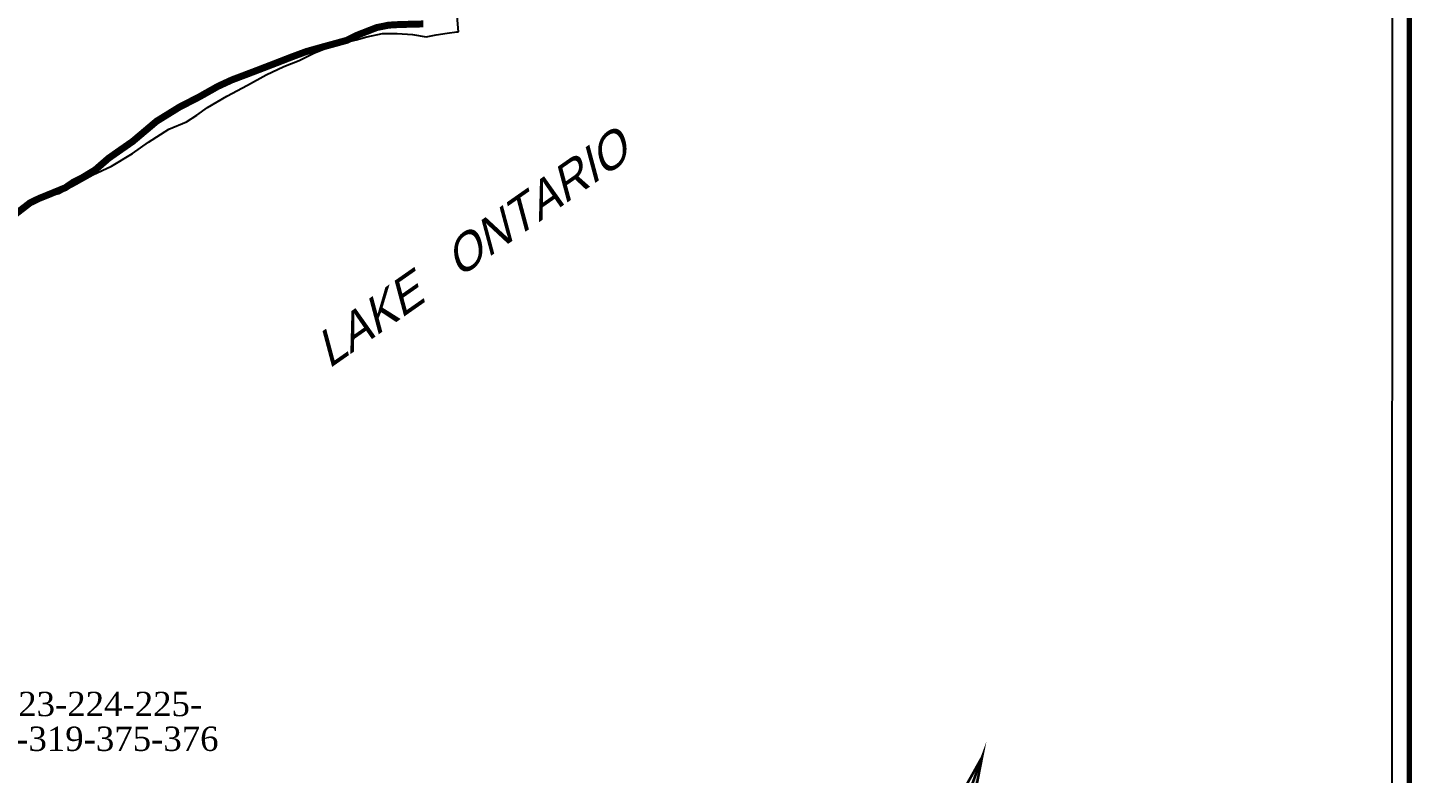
# Model space of a CAD drawing. Header units: millimetres. Extents: x 1745962 to 1749233, y 4525379 to 4529927.
# Drawn here: x 1748419 to 1749215, y 4526928 to 4527357 of the extents above; entities that cross this region are included whole.
import ezdxf
from ezdxf.enums import TextEntityAlignment as Align

# ---------------------------------------------------------------- set-up
doc = ezdxf.new("R2010")
doc.units = ezdxf.units.MM
doc.header["$LTSCALE"] = 10
doc.header["$MEASUREMENT"] = 0
for name, color, linetype in [('AROLL_LOTS', 8, 'Continuous'), ('LEGEND', 7, 'Continuous'), ('WATER', 5, 'Continuous'), ('ZONING_STANDARDS', 140, 'Continuous'), ('ZONING_ZONES', 140, 'Continuous')]:
    doc.layers.add(name, color=color, linetype=linetype)
doc.styles.add('DUTCH', font='dutcheb.ttf')
doc.styles.add('Univers Condensed', font='UNVR57W.TTF')

msp = doc.modelspace()

# ---------------------------------------------------------------- linework, layer by layer
at = {"layer": 'AROLL_LOTS'}
msp.add_line((1748666.78, 4527354.59), (1748659.26, 4527445.37), dxfattribs=at)
for points in [[(1748409.88, 4527247.63), (1748420.56, 4527256.35), (1748425.87, 4527258.9), (1748436.96, 4527261.74), (1748447.06, 4527266.97), (1748456.63, 4527272.38), (1748467.39, 4527277.42), (1748479.3, 4527284.71), (1748488.63, 4527291.24), (1748500.24, 4527298.63), (1748510.38, 4527302.81), (1748516.28, 4527306.74), (1748522.44, 4527311.11), (1748533.59, 4527317.59), (1748545.45, 4527323.86), (1748556.12, 4527329.97), (1748566.4, 4527334.63), (1748575.13, 4527338.2), (1748583.63, 4527342.37), (1748591.58, 4527345.66), (1748599.43, 4527347.93), (1748607.83, 4527350.04), (1748614.06, 4527351.77), (1748623.04, 4527353.69), (1748631.54, 4527353.67), (1748640.25, 4527353.06), (1748648.14, 4527351.8)], [(1748648.14, 4527351.8), (1748653.87, 4527352.9), (1748660.16, 4527353.79), (1748665.86, 4527354.7), (1748666.78, 4527354.59)]]:
    msp.add_lwpolyline(points, dxfattribs=at)
at = {"layer": 'LEGEND'}
msp.add_line((1749203.39, 4529869.66), (1749203.08, 4525390.34), dxfattribs=at)
for points, const_width in [([(1749213.08, 4525380.34), (1745963.94, 4525380.05), (1745963.94, 4529879.67), (1749213.39, 4529879.66)], 3), ([(1748957.77, 4526886.97), (1748967.65, 4526937.71), (1748943.58, 4526872.13)], 1.5)]:
    msp.add_lwpolyline(points, close=True, dxfattribs=dict(at, const_width=const_width))
at = {"layer": 'LEGEND', "const_width": 1.5}
msp.add_lwpolyline([(1748943.58, 4526872.13), (1748942.36, 4526892.63), (1748967.65, 4526937.71)], dxfattribs=at)
at = {"layer": 'LEGEND'}
msp.add_solid([(1748943.58, 4526872.13), (1748957.77, 4526886.97), (1748967.65, 4526937.71)], dxfattribs=at)
at = {"layer": 'WATER'}
for points in [[(1748497.78, 4527306.26), (1748498.59, 4527306.85), (1748499.4, 4527307.42), (1748500.27, 4527307.94), (1748501.13, 4527308.45), (1748501.99, 4527308.94), (1748502.87, 4527309.41), (1748503.74, 4527309.9), (1748504.62, 4527310.38), (1748505.5, 4527310.86), (1748506.37, 4527311.35), (1748507.23, 4527311.86), (1748508.1, 4527312.36), (1748508.97, 4527312.86), (1748509.83, 4527313.37), (1748510.71, 4527313.83), (1748511.62, 4527314.25), (1748512.52, 4527314.69), (1748513.42, 4527315.13), (1748514.33, 4527315.55), (1748515.23, 4527315.97), (1748516.13, 4527316.41), (1748517.03, 4527316.85), (1748517.92, 4527317.31), (1748518.8, 4527317.78), (1748519.67, 4527318.27), (1748520.52, 4527318.79), (1748521.32, 4527319.39), (1748522.15, 4527319.96), (1748523, 4527320.47), (1748523.88, 4527320.94), (1748524.76, 4527321.41), (1748525.66, 4527321.87), (1748526.56, 4527322.29), (1748527.46, 4527322.74), (1748528.34, 4527323.2), (1748529.23, 4527323.67), (1748530.12, 4527324.13), (1748531, 4527324.58), (1748531.9, 4527325.04), (1748532.78, 4527325.5), (1748533.71, 4527325.88), (1748534.64, 4527326.25), (1748535.57, 4527326.59), (1748536.5, 4527326.98), (1748537.37, 4527327.46), (1748538.25, 4527327.95), (1748539.14, 4527328.4), (1748540.05, 4527328.82), (1748540.97, 4527329.22), (1748541.88, 4527329.6), (1748542.81, 4527330), (1748543.75, 4527330.33), (1748544.71, 4527330.59), (1748545.69, 4527330.83), (1748546.66, 4527331.06), (1748547.63, 4527331.29), (1748548.58, 4527331.6), (1748549.54, 4527331.91), (1748550.49, 4527332.23), (1748551.42, 4527332.57), (1748552.36, 4527332.9), (1748553.3, 4527333.24), (1748554.22, 4527333.64), (1748555.15, 4527334.02), (1748556.07, 4527334.41), (1748556.99, 4527334.79), (1748557.92, 4527335.16), (1748558.86, 4527335.51), (1748559.8, 4527335.85), (1748560.73, 4527336.22), (1748561.66, 4527336.58), (1748562.59, 4527336.95), (1748563.52, 4527337.31), (1748564.46, 4527337.66), (1748565.41, 4527337.97), (1748566.34, 4527338.31), (1748567.28, 4527338.68), (1748568.21, 4527339.05), (1748569.14, 4527339.42), (1748570.06, 4527339.8), (1748570.97, 4527340.2), (1748571.9, 4527340.6), (1748572.82, 4527340.97), (1748573.75, 4527341.36), (1748574.67, 4527341.75), (1748575.6, 4527342.12), (1748576.54, 4527342.45), (1748577.49, 4527342.77), (1748578.44, 4527343.05), (1748579.41, 4527343.32), (1748580.37, 4527343.61), (1748581.34, 4527343.87), (1748582.32, 4527344.06), (1748583.29, 4527344.28), (1748584.26, 4527344.54), (1748585.22, 4527344.82), (1748586.17, 4527345.11), (1748587.12, 4527345.43), (1748588.07, 4527345.75), (1748589.02, 4527346.05), (1748589.98, 4527346.32), (1748590.97, 4527346.52), (1748591.94, 4527346.73), (1748592.89, 4527347.03), (1748593.85, 4527347.32), (1748594.82, 4527347.59), (1748595.78, 4527347.86), (1748596.74, 4527348.13), (1748597.71, 4527348.37), (1748598.69, 4527348.58), (1748599.66, 4527348.8), (1748600.63, 4527349.07), (1748601.58, 4527349.37), (1748602.51, 4527349.72), (1748603.4, 4527350.2), (1748604.28, 4527350.67), (1748605.16, 4527351.13), (1748606.06, 4527351.59), (1748606.95, 4527352.04), (1748607.86, 4527352.44), (1748608.79, 4527352.83), (1748609.7, 4527353.21), (1748610.64, 4527353.59), (1748611.57, 4527353.95), (1748612.51, 4527354.29), (1748614.1, 4527354.87)], [(1748614.1, 4527354.87), (1748615.02, 4527355.27), (1748615.94, 4527355.66), (1748616.87, 4527356.05), (1748617.8, 4527356.4), (1748618.74, 4527356.73), (1748619.69, 4527357.05)], [(1748446.64, 4527269.01), (1748447.55, 4527269.43), (1748448.46, 4527269.83), (1748449.39, 4527270.23), (1748450.3, 4527270.62), (1748451.22, 4527271.04), (1748452.11, 4527271.47), (1748453, 4527271.93), (1748453.88, 4527272.42), (1748454.69, 4527272.99), (1748455.53, 4527273.55), (1748456.36, 4527274.11), (1748457.18, 4527274.68), (1748457.98, 4527275.27), (1748458.75, 4527275.91), (1748459.53, 4527276.54), (1748460.32, 4527277.15), (1748461.04, 4527277.84), (1748461.76, 4527278.53), (1748462.52, 4527279.19), (1748463.26, 4527279.86), (1748464, 4527280.53), (1748464.75, 4527281.2), (1748465.51, 4527281.84), (1748466.29, 4527282.47), (1748467.11, 4527283.04), (1748467.93, 4527283.6), (1748468.77, 4527284.16), (1748469.6, 4527284.71), (1748470.43, 4527285.27), (1748471.25, 4527285.85), (1748472.05, 4527286.44), (1748472.85, 4527287.04), (1748473.67, 4527287.62), (1748474.5, 4527288.18), (1748475.32, 4527288.74), (1748476.14, 4527289.3), (1748476.98, 4527289.86), (1748477.81, 4527290.41), (1748478.65, 4527290.97), (1748479.44, 4527291.57), (1748480.22, 4527292.2), (1748480.99, 4527292.84), (1748481.76, 4527293.48), (1748482.51, 4527294.13), (1748483.27, 4527294.79), (1748484.05, 4527295.43), (1748484.8, 4527296.08), (1748485.55, 4527296.74), (1748486.31, 4527297.38), (1748487.08, 4527298.02), (1748487.85, 4527298.65), (1748488.66, 4527299.25), (1748489.44, 4527299.88), (1748490.19, 4527300.52), (1748490.91, 4527301.22), (1748491.65, 4527301.9), (1748492.42, 4527302.56), (1748493.19, 4527303.19), (1748494, 4527303.77), (1748494.86, 4527304.27), (1748495.7, 4527304.81), (1748496.51, 4527305.4), (1748497.78, 4527306.26)], [(1748431.23, 4527260.27), (1748431.83, 4527260.77), (1748432.62, 4527261.39), (1748433.43, 4527261.97), (1748434.29, 4527262.47), (1748435.18, 4527262.95), (1748436.07, 4527263.38), (1748436.99, 4527263.79), (1748437.92, 4527264.13), (1748438.89, 4527264.41), (1748439.84, 4527264.7), (1748440.79, 4527265.01), (1748441.73, 4527265.35), (1748442.66, 4527265.71), (1748443.57, 4527266.12), (1748444.38, 4527266.7), (1748444.95, 4527267.52), (1748445.58, 4527268.3), (1748446.64, 4527269.01)]]:
    msp.add_lwpolyline(points, dxfattribs=at)
at = {"layer": 'ZONING_ZONES', "const_width": 4}
msp.add_lwpolyline([(1748407.8, 4527246.48), (1748420.56, 4527256.35), (1748425.87, 4527258.9), (1748433.43, 4527261.97), (1748440.79, 4527265.01), (1748445.58, 4527268.3), (1748450.3, 4527270.62), (1748457.98, 4527275.27), (1748465.51, 4527281.84), (1748472.05, 4527286.44), (1748479.44, 4527291.57), (1748487.08, 4527298.02), (1748493.19, 4527303.19), (1748506.37, 4527311.35), (1748517.92, 4527317.31), (1748528.34, 4527323.2), (1748536.5, 4527326.98), (1748549.54, 4527331.91), (1748561.66, 4527336.58), (1748570.97, 4527340.2), (1748579.41, 4527343.32), (1748588.07, 4527345.75), (1748595.78, 4527347.86), (1748602.51, 4527349.72), (1748607.86, 4527352.44), (1748614.1, 4527354.87), (1748619.69, 4527357.05), (1748626.52, 4527358.45), (1748632.49, 4527358.8), (1748646.48, 4527359.16)], dxfattribs=at)

# ---------------------------------------------------------------- texts
at = {"layer": 'LEGEND', "style": 'Univers Condensed', "oblique": 20}
msp.add_text('LAKE   ONTARIO', height=20, rotation=34.96744, dxfattribs=at).set_placement((1748673.65, 4527229.83), align=Align.MIDDLE)
at = {"layer": 'ZONING_STANDARDS', "style": 'DUTCH'}
for s, p in [('A-217-218-219-220-221-222-223-224-225-', (1748148.27, 4526968.23)), ('226-227-314-315-316-317-318-319-375-376', (1748148.27, 4526948.23))]:
    msp.add_text(s, height=14, dxfattribs=at).set_placement(p, align=Align.MIDDLE_LEFT)

doc.saveas('drawing.dxf')
